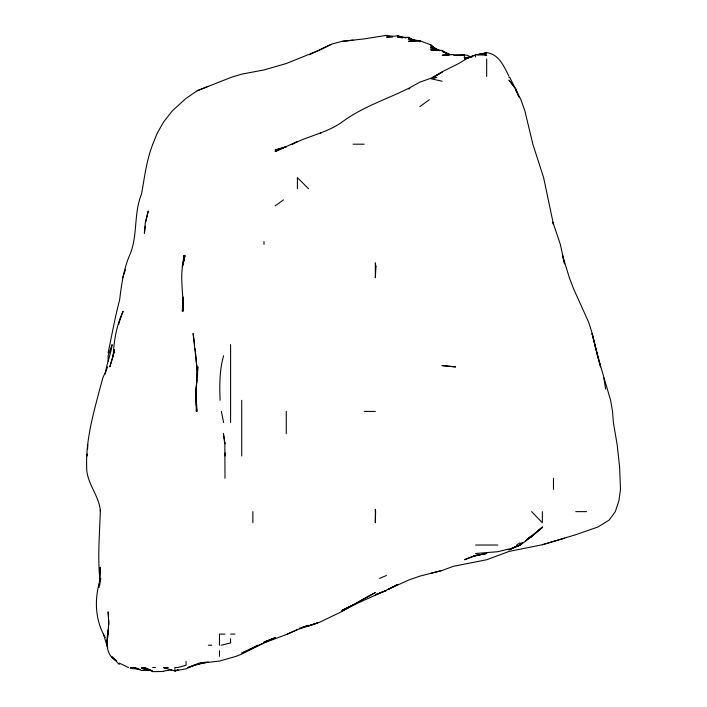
<?xml version="1.0" encoding="UTF-8"?>
<svg xmlns="http://www.w3.org/2000/svg" width="707" height="707" viewBox="0 0 707 707"><rect width="100%" height="100%" fill="white"/><g stroke="black" fill="none" stroke-linecap="round" stroke-linejoin="round"><path stroke-width="1.06" d="M196.679 404.333L196.343 411.421L196.122 389.15L196.864 379.032L195.6 400.286L196.988 411.421L196.431 404.333M196.122 400.286L196.139 389.15L197.836 366.889L196.935 378.024L197.492 366.889L197.615 372.96M100.367 509.606C99.749 532.601 97.557 555.41 99.74 578.432L100.297 567.297L99.148 587.544M183.369 297.046L182.963 304.134M183.378 264.657L183.466 259.593M183.493 257.569L183.528 255.545L183.246 264.657M225.091 455.962L225.18 452.922M87.173 455.962L87.288 453.938M87.571 448.874L87.792 444.827M107.924 634.099L108.684 622.964L108.118 611.838L108.516 616.893M108.507 628.214L106.872 645.235L108.118 630.582C106.297 641.276 105.184 655.265 116.726 660.983M182.777 306.158L182.318 311.213L182.989 300.077L183.095 311.213C183.687 292.636 178.597 273.591 185.075 255.545L182.353 266.68L184.554 255.545L183.864 261.617M108.798 625.068L108.754 619.933M145.235 226.196L144.396 233.275L145.35 222.139L148.267 211.013L145.713 222.139M105.405 373.968C106.359 363.902 110.893 354.658 112.104 344.618L108.118 355.754L108.118 361.206M99.66 585.52L100.73 578.432C94.058 597.777 94.756 619.712 105.246 637.537M118.767 324.372L119.156 322.348M223.598 355.754C219.47 370.194 219.488 385.395 220.116 400.286M114.198 351.706L109.806 366.889L113.253 355.754L114.26 349.682L113.208 355.754C113.933 340.412 116.602 325.22 123.098 311.213L119.253 322.065M108.118 352.917C111.839 335.304 114.941 317.54 119.598 300.077C121.577 284.187 123.69 268.245 130.388 253.486C137.794 234.362 133.676 213.205 141.524 194.054C144.573 177.377 146.437 160.551 152.659 144.573M122.611 277.816L125.448 269.712M152.765 144.201L157.272 133.075L163.644 121.94L172.358 110.805L186.056 98.353L197.191 90.761L231.065 77.399L241.732 74.129L263.994 69.94L286.264 63.533L319.67 50.073L332.034 44.002L341.932 41.386L364.202 38.903L386.473 35.35L392.544 36.34M107.676 366.889L102.771 378.024L96.824 400.286C91.132 422.079 85.892 444.429 86.661 467.088C86.404 483.5 99.546 495.563 100.385 511.629M531.213 537.028L542.349 527.051L531.213 537.028L520.308 545.026M534.351 533.9L542.349 527.528L527.784 538.734M525.221 540.828L531.213 536.321L526.927 539.45M419.87 106.642L429.37 99.669M520.078 544.452L522.65 542.578M275.129 205.87L283.472 199.878M516.596 545.026L520.078 542.799M408.743 88.26L419.87 82.136L431.005 78.194L436.838 77.399L433.921 78.017M252.859 647.718L257.481 645.235M432.251 77.399L442.14 72.141L433.267 77.399L442.14 71.831L453.275 66.202C464.455 61.465 473.496 51.151 486.681 55.137L478.577 54.89M208.326 662.035L197.191 664.324L202.255 662.936L197.191 663.581L219.462 661.08L235.952 656.37L241.732 654.099L263.994 642.884L286.264 634.586L297.4 629.619L319.67 622.213L341.932 611.528C359.722 600.853 379.562 594.49 397.608 584.424L387.781 589.567L408.743 579.996L419.87 576.117L442.14 570.478L453.275 566.342L486.681 559.75L508.943 551.469L542.349 544.735L575.745 534.722L598.016 526.962L609.151 520.052L615.329 511.629L618.979 500.494L620.472 489.359L619.597 467.088L617.176 444.827L613.393 422.556L612.527 411.421L610.618 400.286L597.565 355.754L592.024 333.483L600.623 366.889L598.016 357.689L592.219 333.483L588.71 322.348L573.642 288.951L569.382 277.816L562.525 255.545L564.619 263.897L560.333 244.41L552.883 222.139L553.484 224.49L543.612 177.607L532.866 144.201L524.85 110.805L520.909 99.669L515.103 88.534L518.832 96.886M286.264 634.586L297.4 629.619M330.796 44.488L309.463 54.713M251.931 648.169L241.732 653.109L275.129 637.811L263.994 641.991M208.326 86.298L197.191 90.761M286.264 146.95L275.129 150.07L286.264 146.588L275.129 151.554L297.4 141.541L292.23 144.201C308.385 135.956 326.846 132.836 341.932 122.152L342.25 121.94C362.134 107.093 386.146 99.51 408.186 88.534M196.21 664.333L186.056 668.857L174.921 670.81L177.961 669.909M518.16 545.459L508.943 549.719L520.078 545.177M408.743 89.02L409.813 88.534M379.553 578.432L386.473 575.471M475.546 555.349L464.411 559.714L475.546 555.631L486.681 553.387L475.546 555.605L473.584 556.162L486.681 553.448M196.263 664.244L187.921 667.505L205.286 662.132M319.67 133.526L320.845 133.075M475.546 55.208L464.411 58.946L472.506 56.71M299.423 628.337L308.535 625.359L301.447 627.648M166.825 668.212L163.794 667.735L174.921 670.97L177.961 670.024M564.619 538.195L542.349 544.735M431.005 573.271L442.14 570.478M221.141 645.235L230.597 642.91L230.597 638.66M508.943 548.986L497.808 551.707L475.546 553.493M477.172 54.89L486.681 52.672C498.921 54.032 504.091 66.635 508.943 76.25M476.553 555.119L478.577 554.659M478.232 54.678L486.681 52.875L477.57 54.722M453.275 55.137L464.411 55.137L464.411 57.93L472.506 56.427M204.279 662.592L207.31 662.176M171.889 669.883L163.794 670.987L163.794 671.473L152.659 671.65L144.263 667.505L141.524 667.505M400.392 37.056L397.608 35.765L386.473 37.064L392.544 37.082M341.932 41.386L353.067 40.122M442.874 55.137L453.275 54.519M419.87 41.775L419.87 40.776L408.743 41.227L419.87 40.776L431.005 44.912L435.777 49.296M150.635 670.227L141.524 670.492L133.888 667.505L130.388 667.505M454.504 55.137L466.991 55.137L470.791 57.037M442.14 55.137L449.228 55.137M508.943 77.399L509.8 77.399L514.776 87.606M353.067 144.201L364.202 144.201M364.202 411.421L375.337 411.421M575.745 511.629L586.545 511.629M475.546 545.026L497.808 545.026M224.932 634.099L219.462 634.099L219.462 645.235M230.597 634.099L235.007 634.099M208.326 645.235L211.782 645.235M152.659 667.505L155.425 667.505M163.794 667.505L168.266 667.505M431.005 44.912L431.005 49.941L442.14 50.418L448.15 54.086M130.388 668.38L140.507 669.361M431.005 49.941L436.069 50.497M402.663 37.878L397.608 37.232L408.743 37.356L413.171 40.122M419.87 40.776L408.743 39.345L414.815 40.67M464.411 57.93L466.434 58.195M148.611 669.52L141.524 668.389L152.659 670.846L144.263 667.505M442.14 81.217L431.005 78.769L431.005 78.194M397.608 35.765L405.703 37.931M133.888 667.505L138.66 668.725M412.446 39.822L408.743 37.736L408.743 38.293L415.822 40.511M440.116 50.48L431.005 47.404L436.572 49.923M451.252 54.757L442.14 51.364L447.938 54.192M397.608 36.004L400.392 37.232M119.253 663.095L128.524 667.505M408.743 38.293L410.59 39.247M408.743 37.736L412.287 39.822M439.356 50.718L431.005 45.531L432.596 46.909M116.134 660.32L111.467 656.37L119.253 664.474M308.535 188.742L297.4 177.607L297.4 188.742M531.611 511.629L542.349 522.765L542.349 511.629M514.599 87.695L508.943 80.112L515.757 88.534L518.903 96.629M106.801 645.235L107.791 647.939M103.425 634.099L106.881 645.235M221.362 411.421L223.642 422.556M597.645 355.754L598.016 357.583M224.499 439.763L223.412 433.691L224.861 444.827L224.994 478.224M224.861 441.787L225.224 443.81M603.813 378.024L605.678 389.15M194.628 344.618L193.108 333.483L197.633 373.968M195.088 348.666L195.432 351.706M195.662 353.73L197.589 374.984M553.484 478.224L553.484 489.359M486.681 59.017L486.681 76.48M475.546 55.137L475.546 57.117M286.264 411.421L286.264 433.691M263.994 241.582L263.994 244.41M252.859 511.629L252.859 522.765M241.732 400.286L241.732 455.962M230.597 344.618L230.597 422.556M219.462 650.758L219.462 656.37M186.056 661.381L186.056 665.26L177.917 667.505L174.921 667.505L174.921 670.97M375.594 511.629L375.337 522.765L375.337 509.279L375.594 511.629M375.938 266.68L375.337 277.816L375.337 262.836L375.938 266.68M522.65 542.702L520.078 544.682L522.65 542.755M364.202 598.59L353.067 605.13L341.932 610.388L353.067 605.024L341.932 611.06L375.337 592.581L364.202 598.59M520.078 545.026L508.943 549.719L520.078 545.026M275.129 637.811L263.994 642.301L275.129 637.838M386.473 590.416L375.337 594.764L386.473 590.478M317.576 622.964L308.535 625.907L317.646 622.964M464.411 54.846L460.381 55.137L464.411 54.881M455.467 366.889L442.14 365.607L455.467 366.889"/></g></svg>
